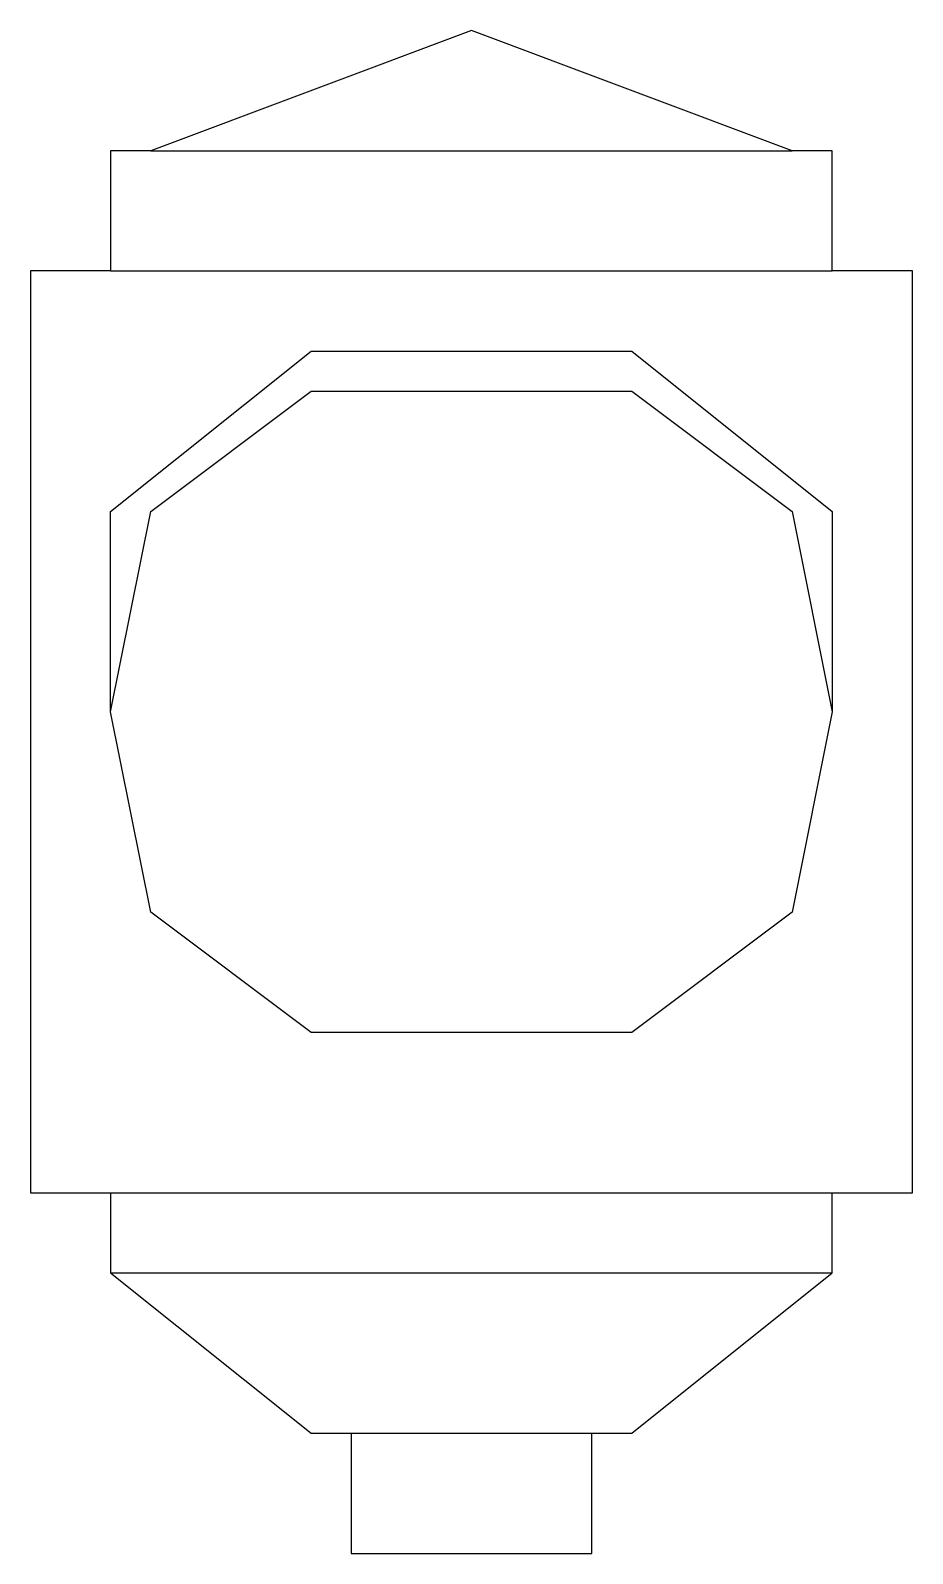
# Model space of a CAD drawing. Header units: millimetres. Extents: x -2867.312 to -2867.092, y 3711.347 to 3711.727.
import ezdxf

# ---------------------------------------------------------------- set-up
doc = ezdxf.new("R2010")
doc.units = ezdxf.units.MM
doc.header["$LTSCALE"] = 10
doc.layers.add('Ele_postes_luz', color=2, linetype='Continuous')

msp = doc.modelspace()

# ---------------------------------------------------------------- linework, layer by layer
at = {"layer": 'Ele_postes_luz'}
for p, q in [((-2867.20168, 3711.72702), (-2867.28168, 3711.69702)), ((-2867.12168, 3711.69702), (-2867.20168, 3711.72702)), ((-2867.28168, 3711.69702), (-2867.29168, 3711.69702)), ((-2867.29168, 3711.69702), (-2867.29168, 3711.66702)), ((-2867.28168, 3711.69702), (-2867.12168, 3711.69702)), ((-2867.11168, 3711.69702), (-2867.12168, 3711.69702)), ((-2867.11168, 3711.66702), (-2867.11168, 3711.69702)), ((-2867.29168, 3711.66702), (-2867.31168, 3711.66702)), ((-2867.31168, 3711.66702), (-2867.31168, 3711.43702)), ((-2867.29168, 3711.66702), (-2867.11168, 3711.66702)), ((-2867.09168, 3711.66702), (-2867.11168, 3711.66702)), ((-2867.09168, 3711.43702), (-2867.09168, 3711.66702)), ((-2867.29168, 3711.60702), (-2867.24168, 3711.64702)), ((-2867.24168, 3711.64702), (-2867.16168, 3711.64702)), ((-2867.16168, 3711.64702), (-2867.11168, 3711.60702)), ((-2867.28168, 3711.60702), (-2867.24168, 3711.63702)), ((-2867.24168, 3711.63702), (-2867.16168, 3711.63702)), ((-2867.16168, 3711.63702), (-2867.12168, 3711.60702)), ((-2867.29168, 3711.55702), (-2867.28168, 3711.60702)), ((-2867.29168, 3711.55702), (-2867.29168, 3711.60702)), ((-2867.12168, 3711.60702), (-2867.11168, 3711.55702)), ((-2867.11168, 3711.60702), (-2867.11168, 3711.55702)), ((-2867.28168, 3711.50702), (-2867.29168, 3711.55702)), ((-2867.11168, 3711.55702), (-2867.12168, 3711.50702)), ((-2867.24168, 3711.47702), (-2867.28168, 3711.50702)), ((-2867.12168, 3711.50702), (-2867.16168, 3711.47702)), ((-2867.16168, 3711.47702), (-2867.24168, 3711.47702)), ((-2867.31168, 3711.43702), (-2867.29168, 3711.43702)), ((-2867.29168, 3711.43702), (-2867.11168, 3711.43702)), ((-2867.29168, 3711.43702), (-2867.29168, 3711.41702)), ((-2867.11168, 3711.41702), (-2867.11168, 3711.43702)), ((-2867.11168, 3711.43702), (-2867.09168, 3711.43702)), ((-2867.29168, 3711.41702), (-2867.11168, 3711.41702)), ((-2867.29168, 3711.41702), (-2867.24168, 3711.37702)), ((-2867.16168, 3711.37702), (-2867.11168, 3711.41702)), ((-2867.24168, 3711.37702), (-2867.23168, 3711.37702)), ((-2867.23168, 3711.37702), (-2867.17168, 3711.37702)), ((-2867.23168, 3711.37702), (-2867.23168, 3711.34702)), ((-2867.17168, 3711.34702), (-2867.17168, 3711.37702)), ((-2867.17168, 3711.37702), (-2867.16168, 3711.37702)), ((-2867.23168, 3711.34702), (-2867.17168, 3711.34702))]:
    msp.add_line(p, q, dxfattribs=at)

doc.saveas('drawing.dxf')
